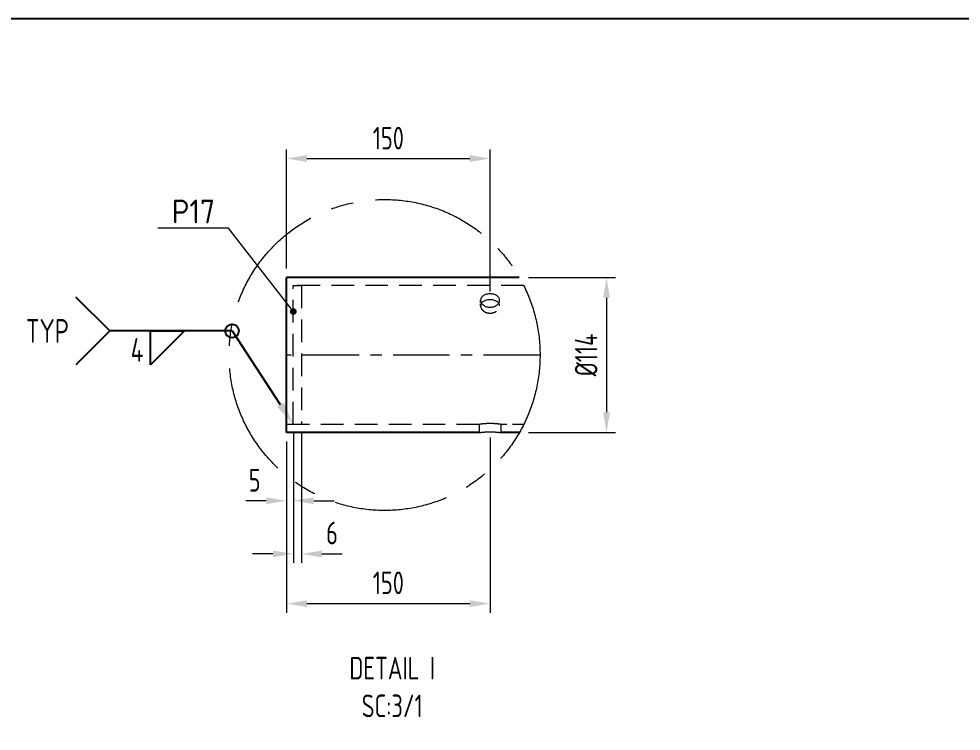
# Model space of a CAD drawing. Header units: millimetres. Extents: x -46397 to 283259, y -8690 to 23983.
# Drawn here: x 165633 to 167716, y 1881 to 3455 of the extents above; entities that cross this region are included whole.
import ezdxf
from ezdxf import colors
from ezdxf.entities.mleader import LeaderData, LeaderLine
from ezdxf.math import Vec2, Vec3

# ---------------------------------------------------------------- set-up
doc = ezdxf.new("R2010")
doc.units = ezdxf.units.MM
doc.linetypes.add('CENTER', pattern=[2, 1.25, -0.25, 0.25, -0.25])
doc.linetypes.add('HIDDENX2', pattern=[0.75, 0.5, -0.25])
doc.layers.get('Defpoints').update_dxf_attribs({"lineweight": 0})
for name, color, linetype, lineweight in [('AM_5', 3, 'Continuous', 25), ('Dtext', 255, 'Continuous', 20), ('DUONGCHINH', 7, 'Continuous', 25), ('DUONGTAM', 1, 'CENTER', 0), ('NETCHINH', 7, 'Continuous', 9), ('PHANTOM 2', 8, 'Continuous', 0)]:
    doc.layers.add(name, color=color, linetype=linetype, lineweight=lineweight)
doc.styles.add('Arial', font='arial.ttf')
doc.styles.add('Chu va so', font='arial.ttf')
doc.styles.add('GHI CHÚ 1', font='isocp_IV25.ttf', dxfattribs={"width": 0.8})
doc.styles.get("Standard").update_dxf_attribs({"font": 'isocp.shx', "width": 0.8})
doc.styles.add('TCVN', font='arial.ttf')
doc.dimstyles.new('1-30SCALE', dxfattribs={"dimtxt": 75, "dimasz": 75, "dimexe": 37.5, "dimexo": 30, "dimgap": 30, "dimtad": 1, "dimtoh": 1, "dimdec": 0, "dimdsep": 46, "dimtxsty": 'GHI CHÚ 1', "dimcen": 0.09, "dimclrd": 256, "dimclre": 256, "dimclrt": 2, "dimadec": 0, "dimazin": 0, "dimtfac": 1, "dimtdec": 0, "dimtofl": 0, "dimtmove": 0, "dimatfit": 3, "dimfxl": 1, "dimlwd": 0, "dimlwe": 0, "dimarcsym": 0})

# ---------------------------------------------------------------- blocks, each defined once
blk = doc.blocks.new('*D666')
at = {"layer": 'Defpoints', "color": 0, "transparency": 16777216}
for p in [(166240.2, 2559.1, -4.5), (166225.2, 2541, -4.5), (166240.2, 2390.4)]:
    blk.add_point(p, dxfattribs=at)
at = {"layer": 'PHANTOM 2', "linetype": 'Continuous', "lineweight": 0, "transparency": 16777216}
for p, q in [((166225.2, 2521), (166225.2, 2370.4)), ((166240.2, 2539.1), (166240.2, 2370.4)), ((166180.2, 2390.4), (166135.2, 2390.4)), ((166285.2, 2390.4), (166330.2, 2390.4))]:
    blk.add_line(p, q, dxfattribs=at)
at = {"layer": 'PHANTOM 2', "transparency": 16777216}
for points in [[(166180.2, 2397.9), (166180.2, 2382.9), (166225.2, 2390.4)], [(166285.2, 2397.9), (166285.2, 2382.9), (166240.2, 2390.4)]]:
    blk.add_solid(points, dxfattribs=at)
at = {"layer": 'PHANTOM 2', "color": 2, "transparency": 16777216, "insert": (166154.6, 2435.6), "char_height": 50, "attachment_point": 5, "style": 'GHI CHÚ 1'}
blk.add_mtext('5', dxfattribs=at)
blk = doc.blocks.new('*D667')
at = {"layer": 'Defpoints', "color": 0, "transparency": 16777216}
for p in [(166240.2, 2559.1, -4.5), (166258.2, 2559.1, -4.5), (166258.2, 2272.9)]:
    blk.add_point(p, dxfattribs=at)
at = {"layer": 'PHANTOM 2', "linetype": 'Continuous', "lineweight": 0, "transparency": 16777216}
for p, q in [((166240.2, 2539.1), (166240.2, 2252.9)), ((166258.2, 2539.1), (166258.2, 2252.9)), ((166195.2, 2272.9), (166150.2, 2272.9)), ((166303.2, 2272.9), (166348.2, 2272.9))]:
    blk.add_line(p, q, dxfattribs=at)
at = {"layer": 'PHANTOM 2', "transparency": 16777216}
for points in [[(166195.2, 2280.4), (166195.2, 2265.4), (166240.2, 2272.9)], [(166303.2, 2280.4), (166303.2, 2265.4), (166258.2, 2272.9)]]:
    blk.add_solid(points, dxfattribs=at)
at = {"layer": 'PHANTOM 2', "color": 2, "transparency": 16777216, "insert": (166325.7, 2319), "char_height": 50, "attachment_point": 5, "style": 'GHI CHÚ 1'}
blk.add_mtext('6', dxfattribs=at)
blk = doc.blocks.new('*D668')
at = {"layer": 'Defpoints', "color": 0, "transparency": 16777216}
for p in [(166675.2, 2550.1, -4.5), (166225.2, 2541, -4.5), (166675.2, 2162.9)]:
    blk.add_point(p, dxfattribs=at)
at = {"layer": 'PHANTOM 2', "linetype": 'Continuous', "lineweight": 0, "transparency": 16777216}
for p, q in [((166225.2, 2521), (166225.2, 2142.9)), ((166675.2, 2530.1), (166675.2, 2142.9)), ((166270.2, 2162.9), (166630.2, 2162.9))]:
    blk.add_line(p, q, dxfattribs=at)
at = {"layer": 'PHANTOM 2', "transparency": 16777216}
for points in [[(166270.2, 2170.4), (166270.2, 2155.4), (166225.2, 2162.9)], [(166630.2, 2170.4), (166630.2, 2155.4), (166675.2, 2162.9)]]:
    blk.add_solid(points, dxfattribs=at)
at = {"layer": 'PHANTOM 2', "color": 2, "transparency": 16777216, "insert": (166450.2, 2208.9), "char_height": 50, "attachment_point": 5, "style": 'GHI CHÚ 1'}
blk.add_mtext('150', dxfattribs=at)
blk = doc.blocks.new('*D669')
at = {"layer": 'Defpoints', "color": 0, "transparency": 16777216}
for p in [(166675.2, 3146.8), (166225.2, 2883.9, -4.5), (166675.2, 2833, -4.5)]:
    blk.add_point(p, dxfattribs=at)
at = {"layer": 'PHANTOM 2', "linetype": 'Continuous', "lineweight": 0, "transparency": 16777216}
for p, q in [((166225.2, 2903.9), (166225.2, 3166.8)), ((166675.2, 2853), (166675.2, 3166.8)), ((166270.2, 3146.8), (166630.2, 3146.8))]:
    blk.add_line(p, q, dxfattribs=at)
at = {"layer": 'PHANTOM 2', "transparency": 16777216}
for points in [[(166270.2, 3154.3), (166270.2, 3139.3), (166225.2, 3146.8)], [(166630.2, 3154.3), (166630.2, 3139.3), (166675.2, 3146.8)]]:
    blk.add_solid(points, dxfattribs=at)
at = {"layer": 'PHANTOM 2', "color": 2, "transparency": 16777216, "insert": (166450.2, 3191.8), "char_height": 50, "attachment_point": 5, "style": 'GHI CHÚ 1'}
blk.add_mtext('150', dxfattribs=at)
blk = doc.blocks.new('*D670')
at = {"layer": 'Defpoints', "color": 0, "transparency": 16777216}
for p in [(166739.7, 2883.9, -4.5), (166739.7, 2541, -4.5), (166932.5, 2541)]:
    blk.add_point(p, dxfattribs=at)
at = {"layer": 'PHANTOM 2', "linetype": 'Continuous', "lineweight": 0, "transparency": 16777216}
for p, q in [((166759.7, 2883.9), (166952.5, 2883.9)), ((166932.5, 2838.9), (166932.5, 2586)), ((166759.7, 2541), (166952.5, 2541))]:
    blk.add_line(p, q, dxfattribs=at)
at = {"layer": 'PHANTOM 2', "transparency": 16777216}
for points in [[(166925, 2838.9), (166940, 2838.9), (166932.5, 2883.9)], [(166925, 2586), (166940, 2586), (166932.5, 2541)]]:
    blk.add_solid(points, dxfattribs=at)
at = {"layer": 'PHANTOM 2', "color": 2, "transparency": 16777216, "insert": (166887.5, 2712.5), "char_height": 50, "attachment_point": 5, "rotation": 90, "style": 'GHI CHÚ 1'}
blk.add_mtext('%%C114', dxfattribs=at)
blk = doc.blocks.new('_Dot')
at = {"color": 0, "linetype": 'ByBlock', "lineweight": -2}
blk.add_line((-0.5, 0), (-1, 0), dxfattribs=at)
at = {"color": 0, "linetype": 'ByBlock', "const_width": 0.5}
blk.add_lwpolyline([(-0.25, 0, 1), (0.25, 0, 1)], format="xyb", close=True, dxfattribs=at)
blk = doc.blocks.new('*S1163')
at = {"layer": 'AM_5'}
for p, q in [((153720.8, 2765.7, -4.5), (153645.8, 2840.7, -4.5)), ((153720.8, 2765.7, -4.5), (153645.8, 2690.7, -4.5)), ((153990.8, 2765.7, -4.5), (153720.8, 2765.7, -4.5)), ((153990.8, 2765.7, -4.5), (154097.5, 2603, -4.5))]:
    blk.add_line(p, q, dxfattribs=at)
at = {"layer": 'AM_5', "color": 2}
for p, q in [((153810.8, 2765.7, -4.5), (153885.8, 2765.7, -4.5)), ((153885.8, 2765.7, -4.5), (153810.8, 2690.7, -4.5)), ((153810.8, 2690.7, -4.5), (153810.8, 2765.7, -4.5))]:
    blk.add_line(p, q, dxfattribs=at)
blk.add_circle((153990.8, 2765.7, -4.5), 15, dxfattribs=at)
at = {"layer": 'AM_5', "linetype": 'Continuous'}
blk.add_trace([(154090.2, 2598.2, -4.5), (154104.8, 2607.8, -4.5), (154126.3, 2559.1, -4.5)], dxfattribs=at)
at = {"layer": 'AM_5', "color": 2, "char_height": 52.5}
for s, insert, attachment_point in [('TYP', (153630.1, 2765.7, -4.5), 6), ('4', (153795.1, 2750, -4.5), 3)]:
    blk.add_mtext(s, dxfattribs=dict(at, insert=insert, attachment_point=attachment_point))
blk = doc.blocks.new('*U1813')
at = {"lineweight": 25}
for points in [[(0, 0), (9003.9, 0), (9003.9, 5898), (0, 5898)], [(0, 0), (6807.8, 0), (6807.8, 5898), (0, 5898)]]:
    blk.add_lwpolyline(points, close=True, dxfattribs=at)
at = {"layer": 'Dtext', "ltscale": 0.1}
for tag, p, height, style in [('REV_3', (6865.8, 2215.3), 39.2, 'TCVN'), ('FOR_APPROVAL3', (7258, 2212.5, -0.4), 47.1, 'TCVN'), ('FOR_APPROVAL2', (7258, 2066.1, -0.4), 47.1, 'TCVN'), ('REV_2', (6865.8, 2068.9), 39.2, 'TCVN'), ('REV_1', (6865.8, 1922.5), 39.2, 'TCVN'), ('FOR_APPROVAL1', (7258, 1919.7, -0.3), 47.1, 'TCVN'), ('REV_0', (6865.8, 1776.1), 39.2, 'TCVN'), ('NGUOI_VE', (7675.9, 1774, -0.3), 47.1, 'TCVN'), ('NGUOI_KIEM_2', (8091.7, 1774, -0.4), 47.1, 'TCVN'), ('NGUOI_DUYET', (8594, 1774, -0.4), 47.1, 'TCVN'), ('1.1_A4', (8619.2, 89.3, -0.4), 47.1, 'Chu va so'), ('A4_A4', (8775.8, 89.3, -0.4), 47.1, 'Chu va so'), ('REV.', (8904.8, 89.3, -0.4), 47.1, 'Chu va so')]:
    blk.add_attdef(tag, p, '', height=height, dxfattribs=dict(at, style=style))
for tag, p, height, style, width in [('NGAY_REV03', (6965.2, 2212.5, -0.4), 40.8, 'TCVN', 0.95), ('NGAY_REV02', (6965.2, 2066.1, -0.4), 40.8, 'TCVN', 0.95), ('NGAY_REV01', (6965.2, 1919.7, -0.4), 40.8, 'TCVN', 0.95), ('NGAY_REV0', (6965.2, 1773.3, -0.4), 40.8, 'TCVN', 0.95), ('DWD.NO', (6961.6, 38.2, -0.4), 62.7, 'Chu va so', 0.85)]:
    blk.add_attdef(tag, p, '', height=height, dxfattribs=dict(at, style=style, width=width))
at = {"layer": 'Dtext', "lineweight": 25, "ltscale": 0.1, "style": 'Chu va so'}
for tag, p, height in [('PROJECT_CODE', (7415.1, 737.3), 94.1), ('TITLE1', (7007.5, 562.2, -0.4), 62.7), ('TITLE2', (7007.5, 414.7, -0.4), 62.7), ('TITLE3', (7007.5, 268.3, -0.4), 62.7)]:
    blk.add_attdef(tag, p, '', height=height, dxfattribs=at)

msp = doc.modelspace()

# ---------------------------------------------------------------- linework, layer by layer
at = {"color": 1, "linetype": 'HIDDENX2', "lineweight": 0, "ltscale": 100, "extrusion": (2.28848e-17, 1, 0)}
for p, q in [((166749.42, 2865.89, -4.5), (166225.15, 2865.89, -4.5)), ((166651.15, 2559.1, -4.5), (166225.15, 2559.1, -4.5)), ((166651.15, 2559.1, -4.5), (166651.15, 2541.05, -4.5)), ((166699.15, 2559.1, -4.5), (166699.15, 2541.05, -4.5))]:
    msp.add_line(p, q, dxfattribs=at)
at = {"color": 1, "linetype": 'HIDDENX2', "lineweight": 0, "ltscale": 10, "extrusion": (2.28848e-17, 1, 0)}
for p, q in [((166654.15, 2820.96, -4.5), (166654.15, 2833.73, -4.5)), ((166696.15, 2820.96, -4.5), (166696.15, 2833.73, -4.5))]:
    msp.add_line(p, q, dxfattribs=at)
at = {"color": 1, "linetype": 'HIDDENX2', "lineweight": 0, "ltscale": 50, "extrusion": (2.28848e-17, 1, 0)}
msp.add_line((166749.42, 2559.1, -4.5), (166699.15, 2559.1, -4.5), dxfattribs=at)
at = {"color": 1, "linetype": 'HIDDENX2', "lineweight": 0, "ltscale": 100, "elevation": -4.5}
msp.add_lwpolyline([(166240.15, 2865.89), (166258.15, 2865.89), (166258.15, 2559.1), (166240.15, 2559.1)], close=True, dxfattribs=at)
at = {"color": 150, "linetype": 'Continuous', "lineweight": 0, "ltscale": 10}
for points, knots in [([(166675.15, 2847.66, -4.5), (166676.47, 2847.66, -4.5), (166677.84, 2847.59, -4.5), (166680.55, 2847.26, -4.5), (166681.9, 2847, -4.5), (166684.49, 2846.33, -4.5), (166685.73, 2845.91, -4.5), (166688.02, 2844.93, -4.5), (166689.07, 2844.37, -4.5), (166690.93, 2843.17, -4.5), (166691.81, 2842.49, -4.5), (166693.35, 2840.98, -4.5), (166694.02, 2840.15, -4.5), (166695.09, 2838.41, -4.5), (166695.49, 2837.49, -4.5), (166696.03, 2835.62, -4.5), (166696.15, 2834.66, -4.5), (166696.15, 2832.8, -4.5), (166696.03, 2831.82, -4.5), (166695.49, 2829.86, -4.5), (166695.09, 2828.87, -4.5), (166694.02, 2826.95, -4.5), (166693.35, 2826.02, -4.5), (166691.81, 2824.29, -4.5), (166690.93, 2823.49, -4.5), (166689.07, 2822.06, -4.5), (166688.02, 2821.38, -4.5), (166685.73, 2820.18, -4.5), (166684.49, 2819.65, -4.5), (166681.9, 2818.81, -4.5), (166680.55, 2818.49, -4.5), (166677.84, 2818.07, -4.5), (166676.47, 2817.97, -4.5), (166673.83, 2817.97, -4.5), (166672.47, 2818.07, -4.5), (166669.75, 2818.49, -4.5), (166668.41, 2818.81, -4.5), (166665.82, 2819.65, -4.5), (166664.58, 2820.18, -4.5), (166662.29, 2821.38, -4.5), (166661.23, 2822.06, -4.5), (166659.37, 2823.49, -4.5), (166658.5, 2824.29, -4.5), (166656.96, 2826.02, -4.5), (166656.29, 2826.95, -4.5), (166655.22, 2828.87, -4.5), (166654.81, 2829.86, -4.5), (166654.28, 2831.82, -4.5), (166654.15, 2832.8, -4.5), (166654.15, 2834.66, -4.5), (166654.28, 2835.62, -4.5), (166654.81, 2837.49, -4.5), (166655.22, 2838.41, -4.5), (166656.29, 2840.15, -4.5), (166656.96, 2840.98, -4.5), (166658.5, 2842.49, -4.5), (166659.37, 2843.17, -4.5), (166661.23, 2844.37, -4.5), (166662.29, 2844.93, -4.5), (166664.58, 2845.91, -4.5), (166665.82, 2846.33, -4.5), (166668.41, 2847, -4.5), (166669.75, 2847.26, -4.5), (166672.47, 2847.59, -4.5), (166673.83, 2847.66, -4.5), (166675.15, 2847.66, -4.5)], [0, 0, 0, 0, 1.3198322, 1.3198322, 2.6396645, 2.6396645, 3.9594967, 3.9594967, 5.279329, 5.279329, 6.5991511, 6.5991511, 7.9189732, 7.9189732, 9.2387952, 9.2387952, 10.5586173, 10.5586173, 11.8784394, 11.8784394, 13.1982615, 13.1982615, 14.5180836, 14.5180836, 15.8379057, 15.8379057, 17.1577379, 17.1577379, 18.4775702, 18.4775702, 19.7974024, 19.7974024, 21.1172346, 21.1172346, 22.4370669, 22.4370669, 23.7568991, 23.7568991, 25.0767314, 25.0767314, 26.3965636, 26.3965636, 27.7163857, 27.7163857, 29.0362078, 29.0362078, 30.3560299, 30.3560299, 31.675852, 31.675852, 32.9956741, 32.9956741, 34.3154961, 34.3154961, 35.6353182, 35.6353182, 36.9551403, 36.9551403, 38.2749726, 38.2749726, 39.5948048, 39.5948048, 40.914637, 40.914637, 42.2344693, 42.2344693, 42.2344693, 42.2344693]), ([(166675.15, 2834.79, -4.5), (166673.83, 2834.79, -4.5), (166672.47, 2834.71, -4.5), (166669.75, 2834.38, -4.5), (166668.4, 2834.14, -4.5), (166665.82, 2833.47, -4.5), (166664.58, 2833.06, -4.5), (166662.29, 2832.1, -4.5), (166661.23, 2831.54, -4.5), (166659.37, 2830.35, -4.5), (166658.5, 2829.68, -4.5), (166657.16, 2828.38, -4.5), (166656.64, 2827.79, -4.5), (166656.2, 2827.16, -4.5)], [0, 0, 0, 0, 1.3201933, 1.3201933, 2.6403867, 2.6403867, 3.96058, 3.96058, 5.2807734, 5.2807734, 6.6009508, 6.6009508, 7.5759342, 7.5759342, 7.5759342, 7.5759342]), ([(166694.1, 2827.16, -4.5), (166693.66, 2827.79, -4.5), (166693.15, 2828.38, -4.5), (166691.81, 2829.68, -4.5), (166690.93, 2830.35, -4.5), (166689.07, 2831.54, -4.5), (166688.02, 2832.1, -4.5), (166685.73, 2833.06, -4.5), (166684.49, 2833.47, -4.5), (166681.9, 2834.14, -4.5), (166680.55, 2834.38, -4.5), (166677.84, 2834.71, -4.5), (166676.47, 2834.79, -4.5), (166675.15, 2834.79, -4.5)], [34.6699982, 34.6699982, 34.6699982, 34.6699982, 35.6449816, 35.6449816, 36.965159, 36.965159, 38.2853524, 38.2853524, 39.6055457, 39.6055457, 40.9257391, 40.9257391, 42.2459324, 42.2459324, 42.2459324, 42.2459324])]:
    msp.add_open_spline(points, degree=3, knots=knots, dxfattribs=at)
at = {"color": 1, "linetype": 'HIDDENX2', "lineweight": 0, "ltscale": 100}
for points, knots in [([(166656.2, 2827.16, -4.5), (166656.04, 2826.95, -4.5), (166655.89, 2826.72, -4.5), (166655.22, 2825.63, -4.5), (166654.81, 2824.71, -4.5), (166654.28, 2822.84, -4.5), (166654.15, 2821.89, -4.5), (166654.15, 2820.03, -4.5), (166654.28, 2819.05, -4.5), (166654.81, 2817.08, -4.5), (166655.22, 2816.09, -4.5), (166656.29, 2814.16, -4.5), (166656.96, 2813.23, -4.5), (166658.5, 2811.48, -4.5), (166659.37, 2810.67, -4.5), (166661.23, 2809.23, -4.5), (166662.29, 2808.54, -4.5), (166664.58, 2807.33, -4.5), (166665.82, 2806.8, -4.5), (166668.4, 2805.94, -4.5), (166669.75, 2805.62, -4.5), (166672.47, 2805.19, -4.5), (166673.83, 2805.09, -4.5), (166676.47, 2805.09, -4.5), (166677.84, 2805.19, -4.5), (166680.55, 2805.62, -4.5), (166681.9, 2805.94, -4.5), (166684.49, 2806.8, -4.5), (166685.73, 2807.33, -4.5), (166688.02, 2808.54, -4.5), (166689.07, 2809.23, -4.5), (166690.93, 2810.67, -4.5), (166691.81, 2811.48, -4.5), (166693.35, 2813.23, -4.5), (166694.02, 2814.16, -4.5), (166695.09, 2816.09, -4.5), (166695.49, 2817.08, -4.5), (166696.03, 2819.05, -4.5), (166696.15, 2820.03, -4.5), (166696.15, 2821.89, -4.5), (166696.03, 2822.84, -4.5), (166695.49, 2824.71, -4.5), (166695.09, 2825.63, -4.5), (166694.41, 2826.72, -4.5), (166694.26, 2826.95, -4.5), (166694.1, 2827.16, -4.5)], [7.5759342, 7.5759342, 7.5759342, 7.5759342, 7.9211282, 7.9211282, 9.2413057, 9.2413057, 10.5614831, 10.5614831, 11.8816605, 11.8816605, 13.201838, 13.201838, 14.5220154, 14.5220154, 15.8421928, 15.8421928, 17.1623862, 17.1623862, 18.4825795, 18.4825795, 19.8027729, 19.8027729, 21.1229662, 21.1229662, 22.4431595, 22.4431595, 23.7633529, 23.7633529, 25.0835462, 25.0835462, 26.4037396, 26.4037396, 27.723917, 27.723917, 29.0440944, 29.0440944, 30.3642719, 30.3642719, 31.6844493, 31.6844493, 33.0046267, 33.0046267, 34.3248042, 34.3248042, 34.6699982, 34.6699982, 34.6699982, 34.6699982]), ([(166675.15, 2560.99, -4.5), (166673.64, 2560.99, -4.5), (166672.08, 2560.97, -4.5), (166668.98, 2560.88, -4.5), (166667.44, 2560.8, -4.5), (166664.48, 2560.63, -4.5), (166663.07, 2560.52, -4.5), (166660.45, 2560.29, -4.5), (166659.25, 2560.16, -4.5), (166657.12, 2559.93, -4.5), (166656.12, 2559.81, -4.5), (166654.36, 2559.58, -4.5), (166653.59, 2559.47, -4.5), (166652.37, 2559.29, -4.5), (166651.91, 2559.22, -4.5), (166651.3, 2559.13, -4.5), (166651.15, 2559.1, -4.5), (166651.15, 2559.1, -4.5)], [0, 0, 0, 0, 1.5094298, 1.5094298, 3.0188596, 3.0188596, 4.5282894, 4.5282894, 6.0377192, 6.0377192, 7.5471178, 7.5471178, 9.0565164, 9.0565164, 10.565915, 10.565915, 12.0753136, 12.0753136, 12.0753136, 12.0753136]), ([(166651.15, 2541.05, -4.5), (166651.15, 2541.05, -4.5), (166651.3, 2541.07, -4.5), (166651.9, 2541.15, -4.5), (166652.37, 2541.21, -4.5), (166653.59, 2541.37, -4.5), (166654.36, 2541.47, -4.5), (166656.12, 2541.67, -4.5), (166657.12, 2541.78, -4.5), (166659.25, 2541.99, -4.5), (166660.45, 2542.1, -4.5), (166663.07, 2542.31, -4.5), (166664.48, 2542.4, -4.5), (166667.44, 2542.56, -4.5), (166668.98, 2542.63, -4.5), (166672.08, 2542.71, -4.5), (166673.64, 2542.73, -4.5), (166675.15, 2542.73, -4.5)], [36.2130423, 36.2130423, 36.2130423, 36.2130423, 37.7219091, 37.7219091, 39.2307759, 39.2307759, 40.7396427, 40.7396427, 42.2485095, 42.2485095, 43.7573962, 43.7573962, 45.2662829, 45.2662829, 46.7751696, 46.7751696, 48.2840563, 48.2840563, 48.2840563, 48.2840563]), ([(166699.15, 2559.1, -4.5), (166699.15, 2559.1, -4.5), (166699.01, 2559.13, -4.5), (166698.4, 2559.22, -4.5), (166697.94, 2559.29, -4.5), (166696.71, 2559.47, -4.5), (166695.95, 2559.58, -4.5), (166694.19, 2559.81, -4.5), (166693.19, 2559.93, -4.5), (166691.06, 2560.16, -4.5), (166689.86, 2560.29, -4.5), (166687.24, 2560.52, -4.5), (166685.82, 2560.63, -4.5), (166682.87, 2560.8, -4.5), (166681.32, 2560.88, -4.5), (166678.22, 2560.97, -4.5), (166676.66, 2560.99, -4.5), (166675.15, 2560.99, -4.5)], [36.2259407, 36.2259407, 36.2259407, 36.2259407, 37.7353393, 37.7353393, 39.2447379, 39.2447379, 40.7541365, 40.7541365, 42.2635351, 42.2635351, 43.7729649, 43.7729649, 45.2823947, 45.2823947, 46.7918245, 46.7918245, 48.3012543, 48.3012543, 48.3012543, 48.3012543]), ([(166675.15, 2542.73, -4.5), (166676.66, 2542.73, -4.5), (166678.22, 2542.71, -4.5), (166681.32, 2542.63, -4.5), (166682.86, 2542.56, -4.5), (166685.82, 2542.4, -4.5), (166687.24, 2542.31, -4.5), (166689.86, 2542.1, -4.5), (166691.06, 2541.99, -4.5), (166693.19, 2541.78, -4.5), (166694.19, 2541.67, -4.5), (166695.95, 2541.47, -4.5), (166696.71, 2541.37, -4.5), (166697.94, 2541.21, -4.5), (166698.4, 2541.15, -4.5), (166699.01, 2541.07, -4.5), (166699.15, 2541.05, -4.5), (166699.15, 2541.05, -4.5)], [0, 0, 0, 0, 1.5088867, 1.5088867, 3.0177734, 3.0177734, 4.5266601, 4.5266601, 6.0355468, 6.0355468, 7.5444137, 7.5444137, 9.0532805, 9.0532805, 10.5621473, 10.5621473, 12.0710141, 12.0710141, 12.0710141, 12.0710141])]:
    msp.add_open_spline(points, degree=3, knots=knots, dxfattribs=at)
at = {"layer": 'DUONGCHINH', "extrusion": (2.28848e-17, 1, 0)}
for p, q in [((166225.15, 2712.5, -4.5), (166225.15, 2883.95, -4.5)), ((166739.73, 2883.95, -4.5), (166225.15, 2883.95, -4.5)), ((166225.15, 2541.05, -4.5), (166225.15, 2712.5, -4.5)), ((166651.15, 2541.05, -4.5), (166225.15, 2541.05, -4.5)), ((166739.73, 2541.05, -4.5), (166699.15, 2541.05, -4.5))]:
    msp.add_line(p, q, dxfattribs=at)
at = {"layer": 'DUONGTAM', "color": 1, "ltscale": 100, "extrusion": (2.28848e-17, 1, 0)}
msp.add_line((166785.55, 2712.5, -4.5), (166225.15, 2712.5, -4.5), dxfattribs=at)
at = {"layer": 'DUONGTAM', "color": 6, "ltscale": 200}
msp.add_circle((166441.86, 2712.5, -4.5), 343.69, dxfattribs=at)

# ---------------------------------------------------------------- block references
at = {"layer": 'AM_5'}
msp.add_blockref('*S1163', (12113.89, 0), dxfattribs=at)

# ---------------------------------------------------------------- texts
at = {"color": 3, "insert": (166332.25, 2045.37, -3), "char_height": 50, "attachment_point": 1}
msp.add_mtext_dynamic_manual_height_columns('\\A1;\\pxqc;DETAIL I\\PSC:3/1', width=253, gutter_width=37.5, heights=[0], dxfattribs=at)

# ---------------------------------------------------------------- dimensions: what is measured, and where the dimension line sits
at = {"layer": 'PHANTOM 2'}
for base, p1, p2, picture, middle in [((166675.15, 3146.83), (166225.15, 2883.95, -4.5), (166675.15, 2833.04, -4.5), '*D669', (166450.15, 3191.83)), ((166675.15, 2162.89), (166225.15, 2541.05, -4.5), (166675.15, 2550.07, -4.5), '*D668', (166450.15, 2208.87))]:
    dim = msp.add_linear_dim(base=base, p1=p1, p2=p2, dimstyle='1-30SCALE', override={"dimtxt": 50, "dimasz": 45, "dimexe": 20, "dimexo": 20, "dimgap": 20, "dimlfac": 0.333333, "dimtmove": 1}, dxfattribs=at)
    dim.commit()
    dim.dimension.update_dxf_attribs({"geometry": picture, "text_midpoint": middle})
dim = msp.add_linear_dim(base=(166932.49, 2541.05), p1=(166739.73, 2883.95, -4.5), p2=(166739.73, 2541.05, -4.5), angle=90, text='%%C<>', dimstyle='1-30SCALE', override={"dimtxt": 50, "dimasz": 45, "dimexe": 20, "dimexo": 20, "dimgap": 20, "dimlfac": 0.333333, "dimpost": '', "dimtmove": 1}, dxfattribs=at)
dim.commit()
dim.dimension.update_dxf_attribs({"geometry": '*D670', "text_midpoint": (166887.49, 2712.5)})
for base, p1, p2, picture, middle in [((166240.15, 2390.41), (166225.15, 2541.05, -4.5), (166240.15, 2559.1, -4.5), '*D666', (166154.58, 2390.62)), ((166258.15, 2272.9), (166240.15, 2559.1, -4.5), (166258.15, 2559.1, -4.5), '*D667', (166325.65, 2272.9))]:
    dim = msp.add_linear_dim(base=base, p1=p1, p2=p2, dimstyle='1-30SCALE', override={"dimtxt": 50, "dimasz": 45, "dimexe": 20, "dimexo": 20, "dimgap": 20, "dimlfac": 0.333333, "dimtmove": 1}, dxfattribs=at)
    dim.commit()
    dim.dimension.update_dxf_attribs({"geometry": picture, "text_midpoint": middle, "dimtype": 160})

# ---------------------------------------------------------------- leaders
at = {"layer": 'NETCHINH'}
ml = msp.add_multileader_mtext('Standard', dxfattribs=at)
ml.set_content('{\\Fisocp|c0;P17}', color=1, style='Arial')
ml.set_leader_properties(color=2, linetype='Continuous', lineweight=-1)
ml.set_arrow_properties(name='DOT')
ml.build(insert=Vec2(0, 0))
ml.multileader.update_dxf_attribs({"has_dogleg": 0, "text_left_attachment_type": 5, "text_right_attachment_type": 5, "dogleg_length": 0, "arrow_head_size": 15, "scale": 15})
ctx = ml.context
ctx.base_point, ctx.scale, ctx.char_height, ctx.arrow_head_size, ctx.landing_gap_size, ctx.plane_origin = Vec3(165947.81, 2993.03, 5.03), 15, 52.5, 15, 30, Vec3(165100.34, 1621.55, 5.03)
ctx.left_attachment, ctx.right_attachment, ctx.text_align_type = 5, 5, 2
notes = []
notes.append((ctx, [(0, (1, 1, 0), (166097.06, 2993.03, 5.03), (-1, 0), 0, [(0, [(166240.15, 2808.57, 5.03)], 0, [])])]))
ctx.mtext.insert, ctx.mtext.alignment, ctx.mtext.flow_direction = Vec3(166067.06, 3056.03, 5.03), 3, 5
for ctx, leaders in notes:
    for number, flags, end, landing, length, lines in leaders:
        leader = LeaderData()
        leader.index, (leader.has_last_leader_line, leader.has_dogleg_vector, leader.attachment_direction) = number, flags
        leader.last_leader_point, leader.dogleg_vector, leader.dogleg_length = Vec3(end), Vec3(landing), length
        for number, points, colour, breaks in lines:
            line = LeaderLine()
            line.index, line.vertices, line.color, line.breaks = number, Vec3.list(points), colors.encode_raw_color(colour), breaks
            leader.lines.append(line)
        ctx.leaders.append(leader)

# ---------------------------------------------------------------- next in the draw order: block references
at = {"xscale": 0.9084576280678549, "yscale": 0.9084576280678549, "zscale": 0.9084576280678549}
msp.add_blockref('*U1813', (164521.89, -1902.62), dxfattribs=at)

doc.saveas('drawing.dxf')
